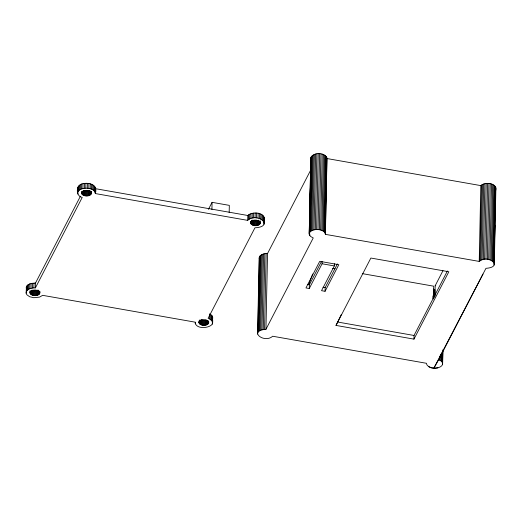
<?xml version="1.0" encoding="UTF-8"?>
<svg xmlns="http://www.w3.org/2000/svg" width="522" height="522" viewBox="0 0 522 522"><rect width="100%" height="100%" fill="white"/><g stroke="black" fill="none" stroke-linecap="round" stroke-linejoin="round"><path stroke-width="0.78" d="M442.773 351.371L442.532 362.783C443.387 365.805 439.798 367.344 437.469 367.964A7.354 4.124 1.2 0 1 428.745 366.725L426.859 364.819L426.494 363.299L272.667 336.233C264.073 343.939 247.728 330.602 265.946 329.317L313.239 237.947L310.349 236.303L309.207 234.104L310.792 158.296C312.515 151.817 325.389 152.078 326.987 158.544L325.402 234.352L479.229 261.418C487.822 253.712 504.167 267.049 485.949 268.334L438.656 359.704L433.893 368.095L431.257 367.671L428.34 366.359M259.173 258.305C259.271 254.351 264.386 253.438 267.538 253.509L310.734 170.055M326.987 158.544L480.814 185.61C485.31 181.532 497.831 182.915 495.632 190.882M26.1 293.09C26.257 288.718 31.933 287.766 35.411 287.883L82.228 197.427C75.253 196.181 75.879 184.181 83.005 183.692C89.595 182.178 98.169 184.977 95.324 193.558L247.696 220.369C257.183 211.71 275.094 226.607 254.938 227.814L208.121 318.27C223.005 325.532 196.083 332.84 195.019 322.139L42.647 295.335L39.568 297.109L33.786 297.723L29.637 296.724L26.837 294.728L26.1 293.09L26.478 286.539L27.738 285.025L29.839 283.851L35.516 283.002L80.46 196.168M26.204 288.209L26.211 287.361M247.696 220.369L247.8 215.488C252.139 211.462 264.687 211.906 264.073 219.403M26.374 291.413L26.478 286.539M26.89 290.63L26.994 285.749M27.633 289.906L27.738 285.025M28.593 289.266L28.697 284.386M29.734 288.731L29.839 283.851M39.855 291.341C40.925 297.409 28.286 296.946 30.067 290.826M30.132 293.384L30.178 290.943M30.387 293.827L30.439 291.387M30.772 294.251L30.844 290.995M31.026 288.314L31.131 283.439M31.281 294.623L31.366 290.558M31.894 294.95L31.979 290.885M32.429 288.033L32.534 283.152M32.586 295.217L32.69 290.336L31.992 290.075M33.356 295.413L33.454 290.532L32.69 290.336M33.904 287.883L34.008 283.009M34.165 295.537L34.263 290.656L33.454 290.532M34.994 295.582L35.098 290.702L38.165 290.101L38.06 294.982M35.411 287.883L35.516 283.002M35.822 295.543L35.927 290.663M36.625 295.432L36.729 290.552M37.375 295.243L37.48 290.363M38.654 294.662L38.739 290.597M39.137 294.291L39.202 291.035M39.496 293.873L39.548 291.433M39.731 293.429L39.763 291.805M77.863 194.08L77.837 187.515M77.667 193.238L78.156 186.693M78.052 191.574L78.613 190.798L78.718 185.917M78.613 190.798L79.409 190.093L79.514 185.212M79.409 190.093L80.408 189.473L80.512 184.592M80.408 189.473L81.582 188.964L81.686 184.083M91.441 191.665C92.237 196.801 83.82 197.172 81.719 193.708L81.771 191.267M81.974 194.158L82.026 191.718M82.365 194.575L82.43 191.32M81.582 188.964L82.9 188.572L83.005 183.692M82.867 194.954L82.952 190.889M83.481 195.28L83.585 190.399L86.685 191.026L89.066 190.687L88.968 195.567M84.179 195.548L84.277 190.667M82.9 188.572L84.323 188.318L84.427 183.437M84.942 195.743L85.047 190.863M85.752 195.861L85.856 190.987M84.323 188.318L85.81 188.201L85.908 183.32M86.58 195.907L86.685 191.026M95.324 193.558C95.161 189.727 90.463 188.488 87.311 188.227L87.415 183.346M87.409 195.874L87.513 190.993M88.211 195.757L88.316 190.876M88.799 188.396L88.897 183.516M89.647 195.313L89.751 190.432M90.215 188.71L90.313 183.829M90.241 194.993L90.326 190.922M90.724 194.615L90.795 191.365M91.089 194.204L91.141 191.763M91.317 193.76L91.35 192.129M91.52 189.147L91.624 184.266M92.681 189.695L92.785 184.821M93.666 190.354L93.764 185.473M94.443 191.085L94.541 186.204M94.984 191.881L95.089 187M95.285 192.716L95.382 187.835M195.358 323.816L195.398 322.191M198.941 322.642C199.854 318.629 207.749 318.785 208.754 322.687C207.384 326.837 198.008 326.159 198.98 321.01M199.065 323.105L199.097 321.48M199.319 323.549L199.371 321.115M199.704 323.973L199.789 319.908M200.213 324.351L200.298 320.28M200.826 324.677L200.924 319.797L204.03 320.423L206.412 320.084L206.314 324.965M201.525 324.938L201.623 320.058M202.288 325.134L202.386 320.26M203.097 325.258L203.195 320.377M203.926 325.304L204.03 320.423M204.755 325.265L204.859 320.391M205.557 325.154L205.661 320.273M206.993 324.704L207.077 320.638M207.586 324.384L207.652 321.134M208.069 324.012L208.134 320.762M208.435 323.594L208.48 321.16M208.663 323.151L208.696 321.526M209.368 318.759L209.452 314.694M211.919 209.531L212.069 202.334L229.328 205.368L229.171 212.565M210.464 319.353L210.562 314.472L209.472 313.879M211.358 320.045L211.462 315.164L210.562 314.472M212.043 320.808L212.141 315.927L211.462 315.164M212.291 324.123L212.382 320.058M212.487 321.624L212.584 316.743L212.141 315.927M212.611 323.307L212.682 320.051M212.676 322.459L212.584 316.743M248.537 219.677L248.635 214.796M249.575 219.077L249.673 214.203M250.534 222.966C251.441 218.959 259.343 219.109 260.341 223.018C258.971 227.168 249.594 226.483 250.567 221.341M250.651 223.429L250.684 221.804M250.782 218.594L250.88 213.713M250.906 223.879L250.958 221.439M251.297 224.297L251.382 220.232M251.8 224.675L251.885 220.61M252.126 218.229L252.224 213.354M252.413 225.002L252.517 220.121L255.617 220.747L258.005 220.415L257.901 225.289M253.111 225.269L253.216 220.388M253.561 218L253.666 213.126M253.875 225.465L253.979 220.584M254.684 225.589L254.788 220.708M255.056 217.915L255.16 213.035M255.512 225.628L255.617 220.747M256.341 225.595L256.446 220.715M256.563 217.974L256.661 213.093M257.144 225.478L257.248 220.604M258.031 218.176L258.136 213.296M258.579 225.034L258.684 220.153M259.173 224.714L259.245 221.458M259.427 218.509L259.532 213.628M259.656 224.343L259.728 221.087M257.587 334.113L259.173 257.542M260.021 223.925L260.087 220.669M257.822 332.592L259.408 256.785M260.25 223.481L260.282 221.85M258.273 331.875L259.865 256.074M260.706 218.972L260.811 214.092M258.938 331.216L260.53 255.408M261.835 219.547L261.94 214.672M259.799 330.635L261.385 254.827M262.781 220.219L262.879 215.345M260.824 330.139L262.409 254.331M263.506 220.969L263.61 216.095M263.969 224.284L264.106 216.898M261.985 329.754L263.571 253.946M264.236 223.455L264.347 217.733M263.251 329.48L264.837 253.672M264.582 329.336L266.174 253.529M265.946 329.317L267.538 253.509M309.207 234.104L310.864 157.533M309.448 230.789L309.807 213.674M309.977 205.524L310.336 188.403M310.492 181.069L310.851 163.954M309.278 233.341L311.164 156.789M309.748 235.605L309.781 233.98M309.579 232.597L310.094 231.892L311.686 156.085M334.393 263.721L334.341 265.933L321.532 290.676L325.056 291.296L338.824 264.693L319.732 261.333L305.964 287.935L309.265 288.516L309.344 284.849L321.428 261.509M310.094 231.892L310.825 231.253L312.41 155.445M310.825 231.253L311.732 230.698L313.317 154.89M311.732 230.698L312.802 230.235L314.388 154.427M312.802 230.235L313.996 229.876L315.582 154.068M313.996 229.876L315.288 229.641L316.874 153.84M315.288 229.641L316.632 229.536L318.224 153.729M325.402 234.352C325.128 230.881 320.893 229.791 318.002 229.556L319.588 153.749M319.347 229.706L320.939 153.899M320.638 229.98L322.224 154.173M321.833 230.372L323.418 154.564M322.896 230.868L324.488 155.06M323.803 231.455L325.389 155.647M324.527 232.114L326.113 156.306M325.036 232.832L326.628 157.024M325.337 233.588L326.922 157.781M325.056 291.296L325.134 287.629L337.414 263.91M341.336 314.485L336.005 325.421L413.953 339.137L414.031 335.47L447.413 270.964M433.045 298.486L433.097 296.078M433.169 298.695L433.234 295.485M433.462 299.041L433.73 286.193L362.294 273.626M433.632 298.153L433.815 289.318L433.371 289.064M434.167 297.56L434.337 289.527L433.815 289.318M434.774 296.111L434.904 289.69L434.337 289.527M434.937 296.209L435.159 285.769L442.976 270.657M442.532 362.783L441.547 361.348L439.778 360.16L439.863 356.082M440.751 360.709L440.888 354.19M441.547 361.348L441.716 353.192M442.147 362.04L442.356 352.259M442.388 361.792L442.578 352.826M442.617 364.31L442.982 349.688M479.229 261.418L480.814 185.61M480.012 260.798L481.597 184.99M480.971 260.269L482.556 184.462M482.08 259.839L483.666 184.031M483.307 259.519L484.899 183.711M484.618 259.323L486.21 183.516M485.975 259.251L487.568 183.444M487.346 259.31L488.931 183.503M488.677 259.499L490.262 183.692M489.943 259.806L491.528 183.998M491.098 260.23L492.69 184.423M492.122 260.759L493.708 184.951M492.97 261.365L494.562 185.558M493.636 262.051L495.221 186.243M494.086 262.781L495.672 186.974M494.08 265.059L494.386 250.384M494.588 240.603L494.915 225.112M495.117 215.332L495.424 200.663M494.308 264.302L495.9 187.731M309.265 288.516L322.074 263.773L322.126 261.568M30.008 292.92C30.922 288.907 38.817 289.064 39.822 292.966M212.715 318.427L212.78 317.585M312.645 273.985L308.724 284.705M208.428 209.374L212.069 202.334M336.005 325.421L370.868 258.044L448.822 271.76L413.953 339.137M482.981 274.076L433.893 368.095L437.899 367.775M435.159 285.769L435.772 285.71M316.632 229.536L318.002 229.556M85.81 188.201L87.311 188.227M34.263 290.656L35.098 290.702M95.428 188.677L247.8 215.488M322.074 263.773L334.341 265.933M332.592 268.399L335 268.823M307.36 284.503L309.344 284.849M323.02 287.257L325.134 287.629M337.669 322.035L414.031 335.47M438.656 359.704L439.778 360.16M81.719 193.708C81.582 189.225 90.528 189.245 91.409 193.297"/></g></svg>
